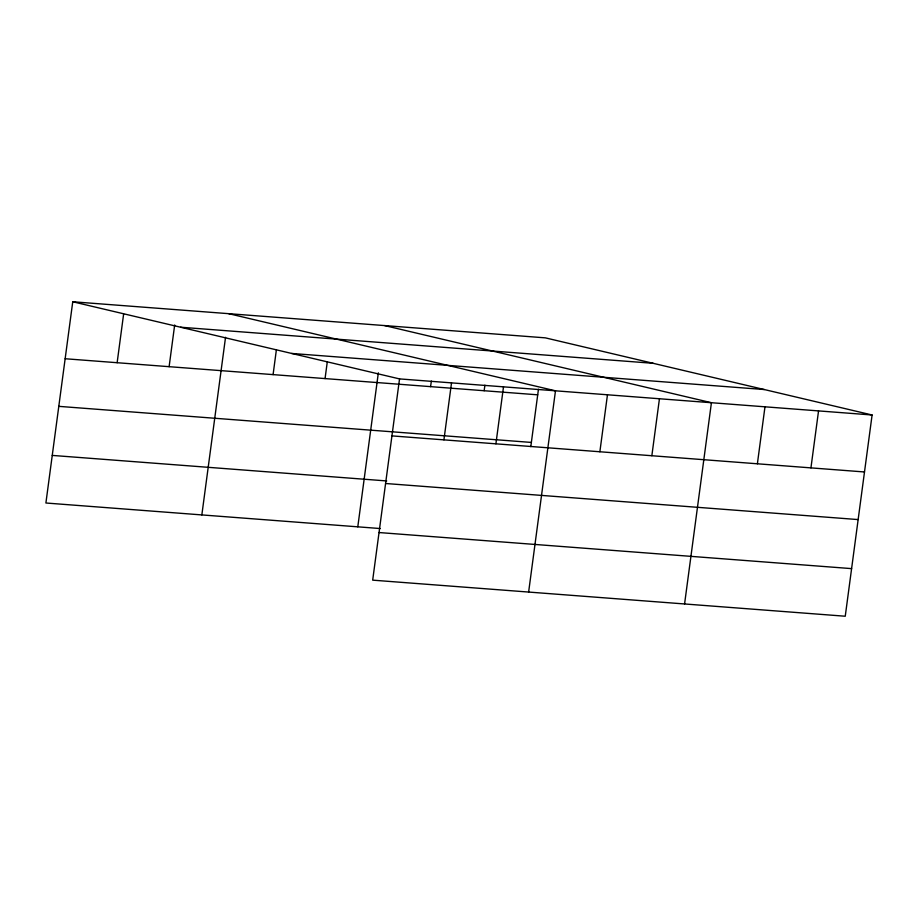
<?xml version="1.0" encoding="UTF-8"?>
<svg xmlns="http://www.w3.org/2000/svg" width="918" height="918" viewBox="0 0 918 918"><rect width="100%" height="100%" fill="white"/><g stroke="black" fill="none" stroke-linecap="round" stroke-linejoin="round"><path stroke-width="1.38" d="M72.751 301.77L399.537 378.904L372.685 580.153L845.249 616.23L872.1 414.993L545.315 337.847L72.751 301.77L45.9 503.007L380.339 528.55M117.137 362.713L123.62 314.071M169.119 366.684L174.672 324.995M201.845 514.918L225.541 337.296M273.082 374.624L276.41 349.609M325.064 378.583L327.278 361.91M357.791 526.829L378.342 372.834M430.599 386.65L431.334 381.085M443.922 439.848L451.518 382.875M484.153 390.735L484.899 385.181M495.904 443.819L503.5 386.845M530.799 446.641L538.453 389.266M528.63 592.064L555.482 390.816L228.697 313.669M599.867 451.759L607.464 394.786M651.849 455.73L659.445 398.756M684.576 603.964L711.427 402.715L384.642 325.58M757.384 463.785L764.981 406.812M810.938 467.882L818.546 410.897M180.594 327.221L653.157 363.298M291.695 353.453L764.258 389.53M399.537 378.904L872.1 414.993M65.155 358.743L537.707 394.82M58.798 406.353L531.361 442.43M391.94 435.889L864.492 471.967M52.257 455.408L386.696 480.94M385.583 483.499L858.146 519.577M379.042 532.543L851.606 568.621"/></g></svg>
